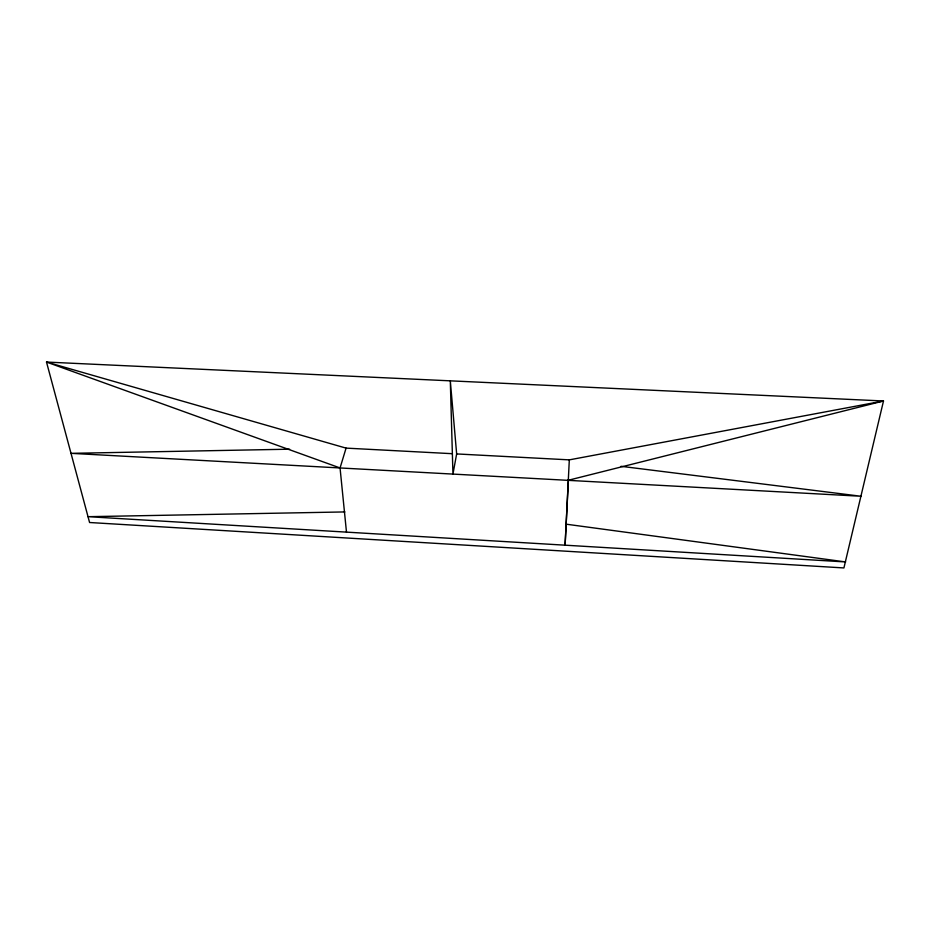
<?xml version="1.0" encoding="UTF-8"?>
<svg xmlns="http://www.w3.org/2000/svg" width="930" height="930" viewBox="0 0 930 930"><rect width="100%" height="100%" fill="white"/><g stroke="black" fill="none" stroke-linecap="round" stroke-linejoin="round"><path stroke-width="1.4" d="M568.021 480.333L883.5 400.981L46.5 362.061L89.582 522.509L843.917 567.939L883.5 400.981L569.311 459.862L565.091 545.178L568.404 479.88M456.653 453.933L452.945 474.079L450.306 380.835L456.653 453.933L569.311 459.862M346.483 532.123L340.055 467.953L346.076 448.121L452.34 453.7M289.614 449.19L71.005 453.34L861.087 496.26L621.054 466.314M344.879 511.93L88.013 516.685L845.637 561.941L566.393 524.218M346.076 448.121L46.5 362.061L340.055 467.953"/></g></svg>
